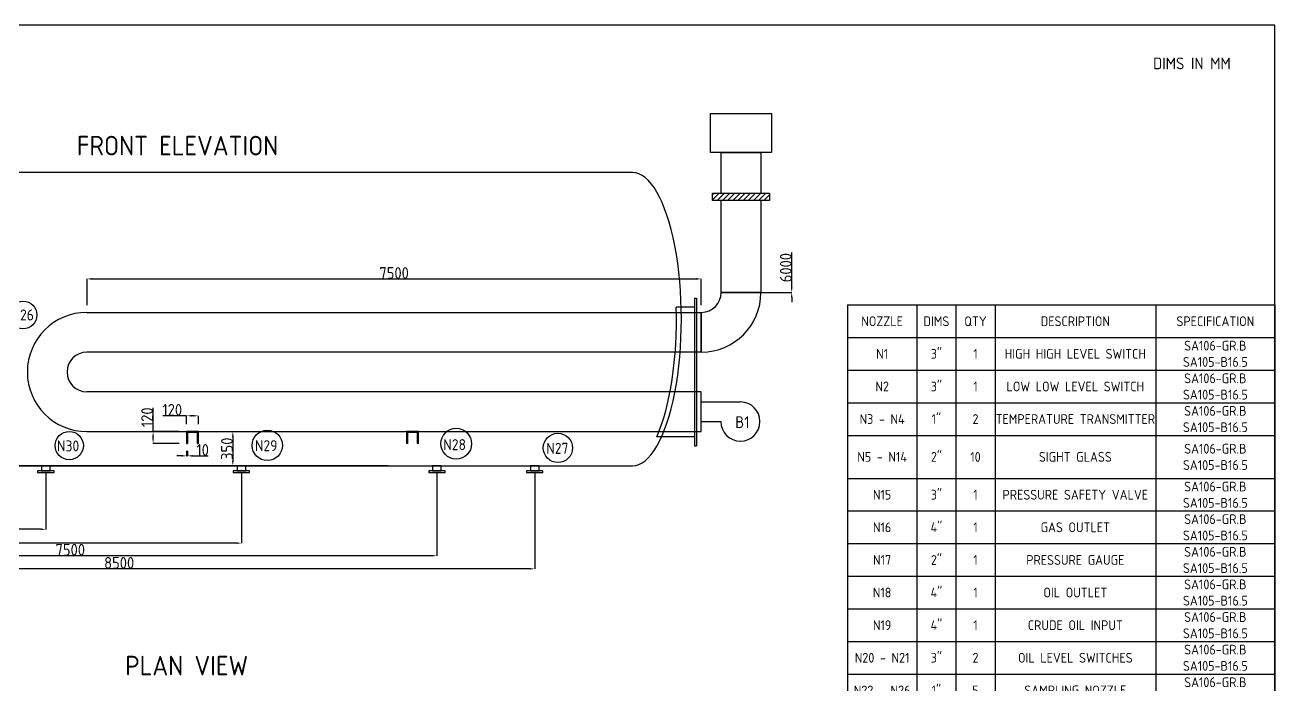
# Model space of a CAD drawing. Header units: inches. Extents: x 23330 to 45059, y 73 to 14133.
# Drawn here: x 32275 to 45059, y 7384 to 14133 of the extents above; entities that cross this region are included whole.
import ezdxf

# ---------------------------------------------------------------- set-up
doc = ezdxf.new("R2010")
doc.units = ezdxf.units.IN
doc.header["$LTSCALE"] = 40
doc.header["$MEASUREMENT"] = 0
doc.linetypes.add('CENTER2', pattern=[1.125, 0.75, -0.125, 0.125, -0.125])
doc.layers.add('fitting', color=7, linetype='CENTER2', lineweight=0)
doc.styles.get("Standard").update_dxf_attribs({"font": 'isocp.shx', "height": 120, "bigfont": '@extfont2.shx'})
doc.dimstyles.new('ISO-25', dxfattribs={"dimtxt": 120, "dimasz": 50, "dimexe": 1.25, "dimexo": 75, "dimtad": 1, "dimdec": 0, "dimtxsty": 'Standard', "dimcen": 0, "dimclrd": 1, "dimclre": 1, "dimclrt": 1, "dimazin": 0, "dimtfac": 1, "dimtdec": 0, "dimtmove": 0, "dimatfit": 3, "dimfxl": 1, "dimtfillclr": 1, "dimarcsym": 0})

# ---------------------------------------------------------------- blocks, each defined once
blk = doc.blocks.new('*T59')
at = {"color": 0, "linetype": 'ByBlock', "lineweight": -2, "transparency": 16777216}
for p, q in [((0, 0), (4372, 0)), ((0, 0), (0, -6788)), ((709, 0), (709, -6427)), ((1109, 0), (1109, -6427)), ((1509, 0), (1509, -6427)), ((3152, 0), (3152, -6788)), ((4372, 0), (4372, -6788)), ((0, -334), (4372, -334)), ((0, -667), (4372, -667)), ((0, -1001), (4372, -1001)), ((0, -1334), (4372, -1334)), ((0, -1774), (4372, -1774)), ((0, -2107), (4372, -2107)), ((0, -2441), (4372, -2441)), ((0, -2774), (4372, -2774)), ((0, -3108), (4372, -3108)), ((0, -3442), (4372, -3442)), ((0, -3775), (4372, -3775)), ((0, -4109), (4372, -4109)), ((0, -4442), (4372, -4442)), ((0, -4776), (4372, -4776)), ((0, -5109), (4372, -5109)), ((0, -5549), (4372, -5549)), ((0, -5988), (4372, -5988)), ((0, -6427), (4372, -6427)), ((0, -6788), (4372, -6788))]:
    blk.add_line(p, q, dxfattribs=at)
at = {"color": 0, "transparency": 16777216, "char_height": 100, "attachment_point": 5}
for s, insert, width in [('NOZZLE', (354, -167), 708.48), ('\\A1;DIMS', (909, -167), 399.88), ('\\A1;QTY', (1309, -167), 399.88), ('DESCRIPTION', (2330, -167), 1643.09), ('SPECIFICATION', (3762, -167), 1220.24), ('{\\C256;SA106-GR.B\\PSA105-B16.5\\P}', (3762, -500), 1214.36), ('N1', (354, -500), 702.6), ('3"', (909, -500), 394), ('1', (1309, -500), 394), ('HIGH HIGH LEVEL SWITCH', (2330, -500), 1637.21), ('3"', (909, -834), 394), ('{\\C256;SA106-GR.B\\PSA105-B16.5\\P}', (3762, -834), 1214.36), ('N2', (354, -834), 702.6), ('1', (1309, -834), 394), ('LOW LOW LEVEL SWITCH', (2330, -834), 1637.21), ('N3 - N4', (354, -1167), 702.6), ('1"', (909, -1167), 394), ('2', (1309, -1167), 394), ('TEMPERATURE TRANSMITTER ', (2330, -1167), 1637.21), ('{\\C256;SA106-GR.B\\PSA105-B16.5}', (3762, -1167), 1214.36), ('N5 - N14', (354, -1554), 702.6), ('2"', (909, -1554), 394), ('10', (1309, -1554), 394), ('{\\C256;SIGHT GLASS}', (2330, -1554), 1637.21), ('{\\C256;SA106-GR.B\\PSA105-B16.5\\P}', (3762, -1554), 1214.36), ('N15', (354, -1941), 702.6), ('3"', (909, -1941), 394), ('1', (1309, -1941), 394), ('PRESSURE SAFETY VALVE', (2330, -1941), 1637.21), ('{\\C256;SA106-GR.B\\PSA105-B16.5\\P}', (3762, -1941), 1214.36), ('{\\C256;SA106-GR.B\\PSA105-B16.5}', (3762, -2274), 1214.36), ('N16', (354, -2274), 702.6), ('4"', (909, -2274), 394), ('1', (1309, -2274), 394), ('GAS OUTLET', (2330, -2274), 1637.21), ('2"', (909, -2608), 394), ('{\\C256;SA106-GR.B\\PSA105-B16.5}', (3762, -2608), 1214.36), ('N17', (354, -2608), 702.6), ('1', (1309, -2608), 394), ('PRESSURE GAUGE', (2330, -2608), 1637.21), ('{\\C256;SA106-GR.B\\PSA105-B16.5}', (3762, -2941), 1214.36), ('N18', (354, -2941), 702.6), ('4"', (909, -2941), 394), ('1', (1309, -2941), 394), ('OIL OUTLET', (2330, -2941), 1637.21), ('{\\C256;SA106-GR.B\\PSA105-B16.5}', (3762, -3275), 1214.36), ('N19', (354, -3275), 702.6), ('4"', (909, -3275), 394), ('1', (1309, -3275), 394), ('CRUDE OIL INPUT', (2330, -3275), 1637.21), ('N20 - N21', (354, -3608), 702.6), ('3"', (909, -3608), 394), ('2', (1309, -3608), 394), ('OIL LEVEL SWITCHES', (2330, -3608), 1637.21), ('{\\C256;SA106-GR.B\\PSA105-B16.5}', (3762, -3608), 1214.36), ('{\\C256;SA106-GR.B\\PSA105-B16.5}', (3762, -3942), 1214.36), ('N22 - N26', (354, -3942), 702.6), ('1"', (909, -3942), 394), ('5', (1309, -3942), 394), ('SAMPLING NOZZLE', (2330, -3942), 1637.21), ('3"', (909, -4275), 394), ('{\\C256;SA106-GR.B\\PSA105-B16.5}', (3762, -4275), 1214.36), ('N27', (354, -4275), 702.6), ('1', (1309, -4275), 394), ('FRESH WATER INLET', (2330, -4275), 1637.21), ('N28 - N31', (354, -4609), 702.6), ('3"', (909, -4609), 394), ('4', (1309, -4609), 394), ('WATER DRAIN', (2330, -4609), 1637.21), ('{\\C256;SA106-GR.B\\PSA105-B16.5}', (3762, -4609), 1214.36), ('{\\C256;SA106-GR.B\\PSA105-B16.5}', (3762, -4942), 1214.36), ('N32', (354, -4942), 702.6), ('2"', (909, -4942), 394), ('1', (1309, -4942), 394), ('WATER DRAIN', (2330, -4942), 1637.21), ('MANHOLE {\\C256;NECK ROLLED PLATE 10MM}', (2330, -5329), 1637.21), ('{\\C256;SA516-GR.70\\PSA105-B16.5}', (3762, -5329), 1214.36), ('N33', (354, -5329), 702.6), ('20"', (909, -5329), 394), ('1', (1309, -5329), 394), ('N34 - N35', (354, -5768), 702.6), ('20"', (909, -5768), 394), ('2', (1309, -5768), 394), ('FIRETUBE FLANGE OPENING', (2330, -5768), 1637.21), ('{\\C256;SA516-GR.70\\PSA105-B16.5}', (3762, -5768), 1214.36), ('B1 - B2', (354, -6208), 702.6), ('-', (909, -6208), 394), ('2', (1309, -6208), 394), ('BURNERS', (2330, -6208), 1637.21), ('-', (3762, -6208), 1214.36), ('APPROVED FOR CONSTRUCTION', (1576, -6608), 3145.81), ('DATE: 10-May-26', (3762, -6608), 1214.36)]:
    blk.add_mtext(s, dxfattribs=dict(at, insert=insert, width=width))
blk = doc.blocks.new('*D101')
at = {"color": 1, "lineweight": -2, "transparency": 16777216}
for p, q in [((28988, 9550), (28988, 8975)), ((32488, 9550), (32488, 8975)), ((32438, 8976), (29038, 8976))]:
    blk.add_line(p, q, dxfattribs=at)
at = {"color": 1, "transparency": 16777216}
for points in [[(29038, 8985), (29038, 8968), (28988, 8976)], [(32438, 8985), (32438, 8968), (32488, 8976)]]:
    blk.add_solid(points, dxfattribs=at)
at = {"layer": 'Defpoints', "color": 0, "transparency": 16777216}
for p in [(28988, 9625), (32488, 9625), (28988, 8976)]:
    blk.add_point(p, dxfattribs=at)
at = {"color": 1, "transparency": 16777216, "insert": (30738, 9037), "char_height": 120, "attachment_point": 5}
blk.add_mtext('3500', dxfattribs=at)
blk = doc.blocks.new('*D102')
at = {"color": 1, "lineweight": -2, "transparency": 16777216}
for p, q in [((28988, 9550), (28988, 8833)), ((34488, 9550), (34488, 8833)), ((34438, 8835), (29038, 8835))]:
    blk.add_line(p, q, dxfattribs=at)
at = {"color": 1, "transparency": 16777216}
for points in [[(29038, 8843), (29038, 8826), (28988, 8835)], [(34438, 8843), (34438, 8826), (34488, 8835)]]:
    blk.add_solid(points, dxfattribs=at)
at = {"layer": 'Defpoints', "color": 0, "transparency": 16777216}
for p in [(28988, 9625), (34488, 9625), (28988, 8835)]:
    blk.add_point(p, dxfattribs=at)
at = {"color": 1, "transparency": 16777216, "insert": (31738, 8895), "char_height": 120, "attachment_point": 5}
blk.add_mtext('5500', dxfattribs=at)
blk = doc.blocks.new('*D103')
at = {"color": 1, "lineweight": -2, "transparency": 16777216}
for p, q in [((28988, 9550), (28988, 8705)), ((36488, 9550), (36488, 8705)), ((36438, 8706), (29038, 8706))]:
    blk.add_line(p, q, dxfattribs=at)
at = {"color": 1, "transparency": 16777216}
for points in [[(29038, 8714), (29038, 8698), (28988, 8706)], [(36438, 8714), (36438, 8698), (36488, 8706)]]:
    blk.add_solid(points, dxfattribs=at)
at = {"layer": 'Defpoints', "color": 0, "transparency": 16777216}
for p in [(28988, 9625), (36488, 9625), (28988, 8706)]:
    blk.add_point(p, dxfattribs=at)
at = {"color": 1, "transparency": 16777216, "insert": (32738, 8767), "char_height": 120, "attachment_point": 5}
blk.add_mtext('7500', dxfattribs=at)
blk = doc.blocks.new('*D104')
at = {"color": 1, "lineweight": -2, "transparency": 16777216}
for p, q in [((28988, 9550), (28988, 8571)), ((37488, 9550), (37488, 8571)), ((37438, 8572), (29038, 8572))]:
    blk.add_line(p, q, dxfattribs=at)
at = {"color": 1, "transparency": 16777216}
for points in [[(29038, 8580), (29038, 8564), (28988, 8572)], [(37438, 8580), (37438, 8564), (37488, 8572)]]:
    blk.add_solid(points, dxfattribs=at)
at = {"layer": 'Defpoints', "color": 0, "transparency": 16777216}
for p in [(28988, 9625), (37488, 9625), (28988, 8572)]:
    blk.add_point(p, dxfattribs=at)
at = {"color": 1, "transparency": 16777216, "insert": (33238, 8633), "char_height": 120, "attachment_point": 5}
blk.add_mtext('8500', dxfattribs=at)
blk = doc.blocks.new('*D157')
at = {"color": 1, "lineweight": -2, "transparency": 16777216}
for p, q in [((33928, 10137), (33684, 10137)), ((33928, 10050), (33928, 10138)), ((33998, 10137), (33978, 10137)), ((34048, 10050), (34048, 10138))]:
    blk.add_line(p, q, dxfattribs=at)
at = {"color": 1, "transparency": 16777216}
for points in [[(33978, 10145), (33978, 10129), (33928, 10137)], [(33998, 10145), (33998, 10129), (34048, 10137)]]:
    blk.add_solid(points, dxfattribs=at)
at = {"layer": 'Defpoints', "color": 0, "transparency": 16777216}
for p in [(33928, 10137), (33928, 9975), (34048, 9975)]:
    blk.add_point(p, dxfattribs=at)
at = {"color": 1, "transparency": 16777216, "insert": (33781, 10198), "char_height": 120, "attachment_point": 5}
blk.add_mtext('120', dxfattribs=at)
blk = doc.blocks.new('*D158')
at = {"color": 1, "lineweight": -2, "transparency": 16777216}
for p, q in [((34123, 9975), (34401, 9975)), ((34400, 9925), (34400, 9675)), ((34123, 9625), (34401, 9625))]:
    blk.add_line(p, q, dxfattribs=at)
at = {"color": 1, "transparency": 16777216}
for points in [[(34392, 9925), (34409, 9925), (34400, 9975)], [(34392, 9675), (34409, 9675), (34400, 9625)]]:
    blk.add_solid(points, dxfattribs=at)
at = {"layer": 'Defpoints', "color": 0, "transparency": 16777216}
for p in [(34048, 9975), (34048, 9625), (34400, 9625)]:
    blk.add_point(p, dxfattribs=at)
at = {"color": 1, "transparency": 16777216, "insert": (34340, 9800), "char_height": 120, "attachment_point": 5, "rotation": 90}
blk.add_mtext('350', dxfattribs=at)
blk = doc.blocks.new('*D163')
at = {"color": 1, "lineweight": -2, "transparency": 16777216}
for p, q in [((33585, 9975), (33585, 10219)), ((33853, 9975), (33584, 9975)), ((33853, 9855), (33584, 9855)), ((33585, 9905), (33585, 9925))]:
    blk.add_line(p, q, dxfattribs=at)
at = {"color": 1, "transparency": 16777216}
for points in [[(33577, 9925), (33593, 9925), (33585, 9975)], [(33577, 9905), (33593, 9905), (33585, 9855)]]:
    blk.add_solid(points, dxfattribs=at)
at = {"layer": 'Defpoints', "color": 0, "transparency": 16777216}
for p in [(33585, 9975), (33928, 9975), (33928, 9855)]:
    blk.add_point(p, dxfattribs=at)
at = {"color": 1, "transparency": 16777216, "insert": (33524, 10122), "char_height": 120, "attachment_point": 5, "rotation": 90}
blk.add_mtext('120', dxfattribs=at)
blk = doc.blocks.new('*D165')
at = {"color": 1, "lineweight": -2, "transparency": 16777216}
for p, q in [((33878, 9727), (33828, 9727)), ((33928, 9780), (33928, 9726)), ((33928, 9727), (33938, 9727)), ((33938, 9780), (33938, 9726)), ((33988, 9727), (34147, 9727))]:
    blk.add_line(p, q, dxfattribs=at)
at = {"color": 1, "transparency": 16777216}
for points in [[(33878, 9736), (33878, 9719), (33928, 9727)], [(33988, 9736), (33988, 9719), (33938, 9727)]]:
    blk.add_solid(points, dxfattribs=at)
at = {"layer": 'Defpoints', "color": 0, "transparency": 16777216}
for p in [(33928, 9855), (33938, 9855), (33938, 9727)]:
    blk.add_point(p, dxfattribs=at)
at = {"color": 1, "transparency": 16777216, "insert": (34092, 9788), "char_height": 120, "attachment_point": 5}
blk.add_mtext('10', dxfattribs=at)
blk = doc.blocks.new('*D171')
at = {"color": 1, "lineweight": -2, "transparency": 16777216}
for p, q in [((40116, 11448), (40116, 11806)), ((39470, 11398), (40118, 11398)), ((39877, 11398), (40118, 11398)), ((40116, 11348), (40116, 11298))]:
    blk.add_line(p, q, dxfattribs=at)
at = {"color": 1, "transparency": 16777216}
for points in [[(40108, 11448), (40125, 11448), (40116, 11398)], [(40108, 11348), (40125, 11348), (40116, 11398)]]:
    blk.add_solid(points, dxfattribs=at)
at = {"layer": 'Defpoints', "color": 0, "transparency": 16777216}
for p in [(39395, 11398), (39802, 11398), (40116, 11398)]:
    blk.add_point(p, dxfattribs=at)
at = {"color": 1, "transparency": 16777216, "insert": (40056, 11652), "char_height": 120, "attachment_point": 5, "rotation": 90}
blk.add_mtext('6000', dxfattribs=at)
blk = doc.blocks.new('*D173')
at = {"color": 1, "lineweight": -2, "transparency": 16777216}
for p, q in [((32909, 11269), (32909, 11538)), ((32959, 11537), (39142, 11537)), ((39192, 11269), (39192, 11538))]:
    blk.add_line(p, q, dxfattribs=at)
at = {"color": 1, "transparency": 16777216}
for points in [[(32959, 11545), (32959, 11528), (32909, 11537)], [(39142, 11545), (39142, 11528), (39192, 11537)]]:
    blk.add_solid(points, dxfattribs=at)
at = {"layer": 'Defpoints', "color": 0, "transparency": 16777216}
for p in [(39192, 11537), (32909, 11194), (39192, 11194)]:
    blk.add_point(p, dxfattribs=at)
at = {"color": 1, "transparency": 16777216, "insert": (36050, 11597), "char_height": 120, "attachment_point": 5}
blk.add_mtext('7500', dxfattribs=at)

msp = doc.modelspace()

# ---------------------------------------------------------------- hatches: boundary and pattern name
h = msp.add_hatch()
h.set_pattern_fill('ANSI31', color=256, scale=300)
h.set_pattern_definition([(45, (23243.895, 2275.452), (-26.516504, 26.516504), [])])
h.paths.add_polyline_path([(39889, 12414.7), (39307.9, 12414.7), (39307.9, 12339.7), (39889, 12339.7)])
h = msp.add_hatch()
h.set_pattern_fill('ANSI31', color=256, scale=50)
h.set_pattern_definition([(45, (-581.2476, 1118.117), (-4.4194174, 4.4194174), [])])
h.paths.add_polyline_path([(34047.7, 9975.2), (33927.7, 9975.2), (33927.7, 9855.2), (33937.7, 9855.2), (33937.7, 9965.2), (34037.7, 9965.2), (34037.7, 9855.2), (34047.7, 9855.2)])
h.paths.add_polyline_path([(36297.7, 9975.2), (36177.7, 9975.2), (36177.7, 9855.2), (36187.7, 9855.2), (36187.7, 9965.2), (36287.7, 9965.2), (36287.7, 9855.2), (36297.7, 9855.2)])

# ---------------------------------------------------------------- linework, layer by layer
for p, q in [((39395.2, 11397.6), (39801.6, 11397.6)), ((39122, 11340.5), (39142, 11340.5)), ((39122, 11340.5), (39122, 11247.8)), ((39142, 11340.5), (39142, 9829.2)), ((39122, 11247.8), (38936, 11247.8)), ((39122, 11247.8), (39122, 9921.9)), ((39192, 10788), (39192, 11194.4)), ((39192, 10078.4), (39192, 10278.4)), ((39192, 10278.4), (39592, 10278.4)), ((39192, 10078.4), (39392, 10078.4)), ((33927.7, 9855.2), (33937.7, 9855.2)), ((34037.7, 9855.2), (34047.7, 9855.2)), ((36187.7, 9855.2), (36177.7, 9855.2)), ((36297.7, 9855.2), (36287.7, 9855.2)), ((39122, 9921.9), (38736.2, 9921.9)), ((39122, 9921.9), (39122, 9829.2)), ((39122, 9829.2), (39142, 9829.2)), ((33487.7, 9625.3), (30987.7, 9625.3)), ((35987.7, 9625.3), (33487.7, 9625.3))]:
    msp.add_line(p, q)
for points in [[(23329.7, 72.9), (45059.1, 72.9), (45059.1, 14133.1), (23329.7, 14133.1)], [(39287, 13228), (39909.9, 13228), (39909.9, 12830.6), (39287, 12830.6)], [(39307.9, 12414.7), (39889, 12414.7), (39889, 12339.7), (39307.9, 12339.7)], [(32443.3, 9575.3), (32532.2, 9575.3), (32532.2, 9625.3), (32443.3, 9625.3)], [(34443.3, 9575.3), (34532.2, 9575.3), (34532.2, 9625.3), (34443.3, 9625.3)], [(36443.3, 9575.3), (36532.2, 9575.3), (36532.2, 9625.3), (36443.3, 9625.3)], [(37443.3, 9575.3), (37532.2, 9575.3), (37532.2, 9625.3), (37443.3, 9625.3)], [(32403.6, 9556.3), (32571.8, 9556.3), (32571.8, 9575.3), (32403.6, 9575.3)], [(34403.6, 9556.3), (34571.8, 9556.3), (34571.8, 9575.3), (34403.6, 9575.3)], [(36403.6, 9556.3), (36571.8, 9556.3), (36571.8, 9575.3), (36403.6, 9575.3)], [(37403.6, 9556.3), (37571.8, 9556.3), (37571.8, 9575.3), (37403.6, 9575.3)]]:
    msp.add_lwpolyline(points, close=True)
for points in [[(39395.2, 12414.7), (39395.2, 12830.6), (39801.6, 12830.6), (39801.6, 12414.7)], [(38487.7, 12625.3), (28987.7, 12625.3)], [(39801.6, 12339.7), (39801.6, 11397.6), (39395.2, 11397.6), (39395.2, 12339.7)], [(32908.6, 11194.4), (39192, 11194.4), (39192, 10788), (32908.6, 10788)], [(32908.6, 9975.2), (39192, 9975.2), (39192, 10381.6), (32908.6, 10381.6)], [(34047.7, 9855.2), (34047.7, 9975.2), (33927.7, 9975.2), (33927.7, 9855.2)], [(36297.7, 9855.2), (36297.7, 9975.2), (36177.7, 9975.2), (36177.7, 9855.2)], [(34037.7, 9855.2), (34037.7, 9965.2), (33937.7, 9965.2), (33937.7, 9855.2)], [(36287.7, 9855.2), (36287.7, 9965.2), (36187.7, 9965.2), (36187.7, 9855.2)], [(28987.7, 9625.3), (38487.7, 9625.3)]]:
    msp.add_lwpolyline(points)
for centre, radius in [((32254.4, 11168.1), 141.8), ((32727.5, 9832.1), 144.7), ((34752.8, 9834.5), 155.5), ((36685.3, 9851.7), 157.1), ((37725.5, 9808.3), 149.9)]:
    msp.add_circle(centre, radius)
for centre, radius, start, end in [((39192, 11397.6), 609.6, 270, 0), ((39192, 11397.6), 203.2, 270, 0), ((32908.6, 10584.8), 609.6, 90, 270), ((32908.6, 10584.8), 203.2, 90, 270), ((39592, 10078.4), 200, 180, 90)]:
    msp.add_arc(centre, radius, start, end)
for centre, major_axis, start_param, end_param in [((38487.7, 11125.3), (0, -1500), 0, 3.1415927), ((38437.7, 11125.3), (0, 1500), 3.7812394, 4.7940932)]:
    msp.add_ellipse(centre, major_axis=major_axis, ratio=0.3333333, start_param=start_param, end_param=end_param)

# ---------------------------------------------------------------- block references
msp.add_blockref('*T59', (40686.9, 11270.7))

# ---------------------------------------------------------------- texts
msp.add_text('DIMS IN MM', height=120).set_placement((43813.4, 13680.6))
at = {"char_height": 200, "attachment_point": 1}
for s, insert, width in [('FRONT ELEVATION', (32805.2, 12999.7), 2226), ('PLAN VIEW', (33300, 7682.6), 1323)]:
    msp.add_mtext(s, dxfattribs=dict(at, insert=insert, width=width))
at = {"insert": (39538.6, 10131.8), "char_height": 120, "attachment_point": 1}
msp.add_mtext_dynamic_manual_height_columns('B1', width=136.491, gutter_width=600, heights=[0], dxfattribs=at)
at = {"layer": 'fitting'}
for s, p in [('N26', (32137.1, 11112)), ('N30', (32602.3, 9772.4)), ('N29', (34626.8, 9775.2)), ('N28', (36553, 9785.5)), ('N27', (37606.2, 9748))]:
    msp.add_text(s, height=112.5, dxfattribs=at).set_placement(p)

# ---------------------------------------------------------------- dimensions: what is measured, and where the dimension line sits
dim = msp.add_linear_dim(base=(40116.3, 11397.6), p1=(39801.6, 11397.6), p2=(39395.2, 11397.6), angle=90, text='6000', dimstyle='ISO-25')
dim.commit()
dim.dimension.update_dxf_attribs({"geometry": '*D171', "text_midpoint": (40055.6, 11651.9)})
dim = msp.add_linear_dim(base=(39192, 11536.8), p1=(32908.6, 11194.4), p2=(39192, 11194.4), text='7500', dimstyle='ISO-25')
dim.commit()
dim.dimension.update_dxf_attribs({"geometry": '*D173', "text_midpoint": (36050.3, 11597.4)})
dim = msp.add_linear_dim(base=(33585, 9975.2), p1=(33927.7, 9855.2), p2=(33927.7, 9975.2), angle=90, dimstyle='ISO-25')
dim.commit()
dim.dimension.update_dxf_attribs({"geometry": '*D163', "text_midpoint": (33524.4, 10121.9)})
for base, p1, p2, picture, middle in [((33927.7, 10137.1), (34047.7, 9975.2), (33927.7, 9975.2), '*D157', (33781, 10197.8)), ((33937.7, 9727.3), (33927.7, 9855.2), (33937.7, 9855.2), '*D165', (34092.4, 9788)), ((28987.7, 8834.6), (34487.7, 9625.3), (28987.7, 9625.3), '*D102', (31737.7, 8895.2)), ((28987.7, 8706.1), (36487.7, 9625.3), (28987.7, 9625.3), '*D103', (32737.7, 8766.7)), ((28987.7, 8571.9), (37487.7, 9625.3), (28987.7, 9625.3), '*D104', (33237.7, 8632.5))]:
    dim = msp.add_linear_dim(base=base, p1=p1, p2=p2, dimstyle='ISO-25')
    dim.commit()
    dim.dimension.update_dxf_attribs({"geometry": picture, "text_midpoint": middle})
dim = msp.add_linear_dim(base=(34400.2, 9625.3), p1=(34047.7, 9975.2), p2=(34047.7, 9625.3), angle=90, dimstyle='ISO-25')
dim.commit()
dim.dimension.update_dxf_attribs({"geometry": '*D158', "text_midpoint": (34400.2, 9800.3), "dimtype": 160})
dim = msp.add_linear_dim(base=(28987.7, 8976.3), p1=(32487.7, 9625.3), p2=(28987.7, 9625.3), dimstyle='ISO-25')
dim.commit()
dim.dimension.update_dxf_attribs({"geometry": '*D101', "text_midpoint": (30737.7, 8976.3), "dimtype": 160})

doc.saveas('drawing.dxf')
